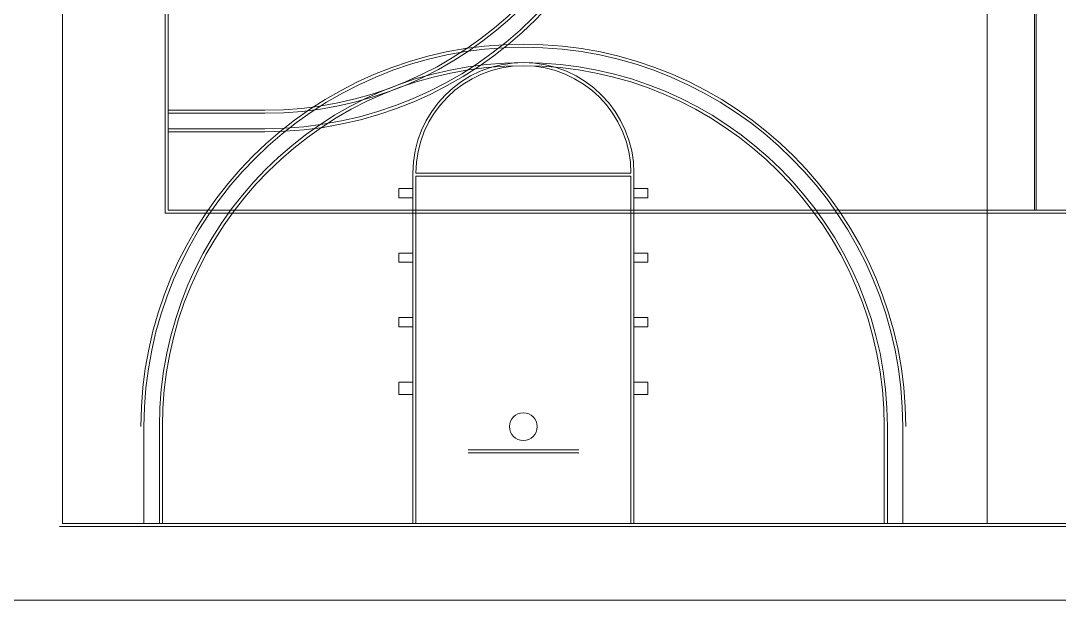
# Model space of a CAD drawing. Header units: inches. Extents: x 1 to 27263, y -26002 to 5769.
# Drawn here: x 24629 to 25305, y -22266 to -21889 of the extents above; entities that cross this region are included whole.
import ezdxf

# ---------------------------------------------------------------- set-up
doc = ezdxf.new("R2010")
doc.units = ezdxf.units.IN
doc.header["$MEASUREMENT"] = 0
doc.layers.add('A-FLOR', color=192, linetype='Continuous', lineweight=9)
doc.layers.add('A-FLOR-OTLN', color=90, linetype='Continuous', lineweight=9)

msp = doc.modelspace()

# ---------------------------------------------------------------- linework, layer by layer
at = {"layer": 'A-FLOR'}
msp.add_line((24603.390225, -22266.05281), (26010.640225, -22266.05281), dxfattribs=at)
at = {"layer": 'A-FLOR-OTLN'}
for p, q in [((24656.611661, -21208.05281), (24656.611661, -22216.05281)), ((25258.611661, -21208.05281), (25258.611661, -22216.05281)), ((24723.390225, -21410.05281), (24723.390225, -22014.05281)), ((24725.390225, -21412.05281), (24725.390225, -22012.05281)), ((25289.390225, -21412.05281), (25289.390225, -22012.05281)), ((25290.390225, -21412.05281), (25290.390225, -22012.05281)), ((24788.390225, -21947.05281), (24725.390225, -21947.05281)), ((24788.390225, -21949.05281), (24725.390225, -21949.05281)), ((24788.390225, -21959.05281), (24725.390225, -21959.05281)), ((24788.390225, -21961.05281), (24725.390225, -21961.05281)), ((24884.611661, -21988.05281), (24884.611661, -22216.05281)), ((24886.611661, -21988.05281), (25026.611661, -21988.05281)), ((24886.611661, -21990.05281), (25026.611661, -21990.05281)), ((24886.611661, -21990.05281), (24886.611661, -22216.05281)), ((25026.611661, -21990.05281), (25026.611661, -22216.05281)), ((25028.611661, -21988.05281), (25028.611661, -22216.05281)), ((24875.611661, -21998.05281), (24875.611661, -22004.05281)), ((24884.611661, -21998.05281), (24875.611661, -21998.05281)), ((25028.611661, -21998.05281), (25037.611661, -21998.05281)), ((25037.611661, -21998.05281), (25037.611661, -22004.05281)), ((24884.611661, -22004.05281), (24875.611661, -22004.05281)), ((25028.611661, -22004.05281), (25037.611661, -22004.05281)), ((24725.390225, -22012.05281), (25853.390225, -22012.05281)), ((24723.390225, -22014.05281), (25855.390225, -22014.05281)), ((24875.611661, -22040.05281), (24875.611661, -22046.05281)), ((24884.611661, -22040.05281), (24875.611661, -22040.05281)), ((25028.611661, -22040.05281), (25037.611661, -22040.05281)), ((25037.611661, -22040.05281), (25037.611661, -22046.05281)), ((24884.611661, -22046.05281), (24875.611661, -22046.05281)), ((25028.611661, -22046.05281), (25037.611661, -22046.05281)), ((24875.611661, -22082.05281), (24875.611661, -22088.05281)), ((24884.611661, -22082.05281), (24875.611661, -22082.05281)), ((25028.611661, -22082.05281), (25037.611661, -22082.05281)), ((25037.611661, -22082.05281), (25037.611661, -22088.05281)), ((24884.611661, -22088.05281), (24875.611661, -22088.05281)), ((25028.611661, -22088.05281), (25037.611661, -22088.05281)), ((24875.611661, -22124.05281), (24875.611661, -22132.05281)), ((24884.611661, -22124.05281), (24875.611661, -22124.05281)), ((25028.611661, -22124.05281), (25037.611661, -22124.05281)), ((25037.611661, -22124.05281), (25037.611661, -22132.05281)), ((24884.611661, -22132.05281), (24875.611661, -22132.05281)), ((25028.611661, -22132.05281), (25037.611661, -22132.05281)), ((24709.611661, -22153.05281), (24709.611661, -22216.05281)), ((24719.611661, -22153.05281), (24719.611661, -22216.05281)), ((24721.611661, -22153.05281), (24721.611661, -22216.05281)), ((25191.611661, -22153.05281), (25191.611661, -22216.05281)), ((25193.611661, -22153.05281), (25193.611661, -22216.05281)), ((25203.611661, -22153.05281), (25203.611661, -22216.05281)), ((24920.611661, -22168.05281), (24992.611661, -22168.05281)), ((24920.611661, -22170.05281), (24992.611661, -22170.05281)), ((24656.611661, -22216.05281), (25922.16879, -22216.05281)), ((24654.611661, -22218.05281), (25924.16879, -22218.05281))]:
    msp.add_line(p, q, dxfattribs=at)
msp.add_circle((24956.611661, -22153.05281), 9, dxfattribs=at)
for centre, radius, start, end in [((24788.390225, -21712.05281), 247, 270, 0), ((24788.390225, -21712.05281), 249, 270, 0), ((24788.390225, -21712.05281), 235, 270, 0), ((24788.390225, -21712.05281), 237, 270, 0), ((24956.611661, -22153.05281), 249, 90, 180), ((24956.611661, -22153.05281), 249, 0, 90), ((24956.611661, -22153.05281), 247, 90, 180), ((24956.611661, -22153.05281), 247, 0, 90), ((24956.611661, -22153.05281), 237, 90, 180), ((24956.611661, -22153.05281), 235, 90, 180), ((24956.611661, -21988.05281), 72, 0, 180), ((24956.611661, -21988.05281), 70, 0, 180), ((24956.611661, -22153.05281), 237, 0, 90), ((24956.611661, -22153.05281), 235, 0, 90)]:
    msp.add_arc(centre, radius, start, end, dxfattribs=at)

doc.saveas('drawing.dxf')
